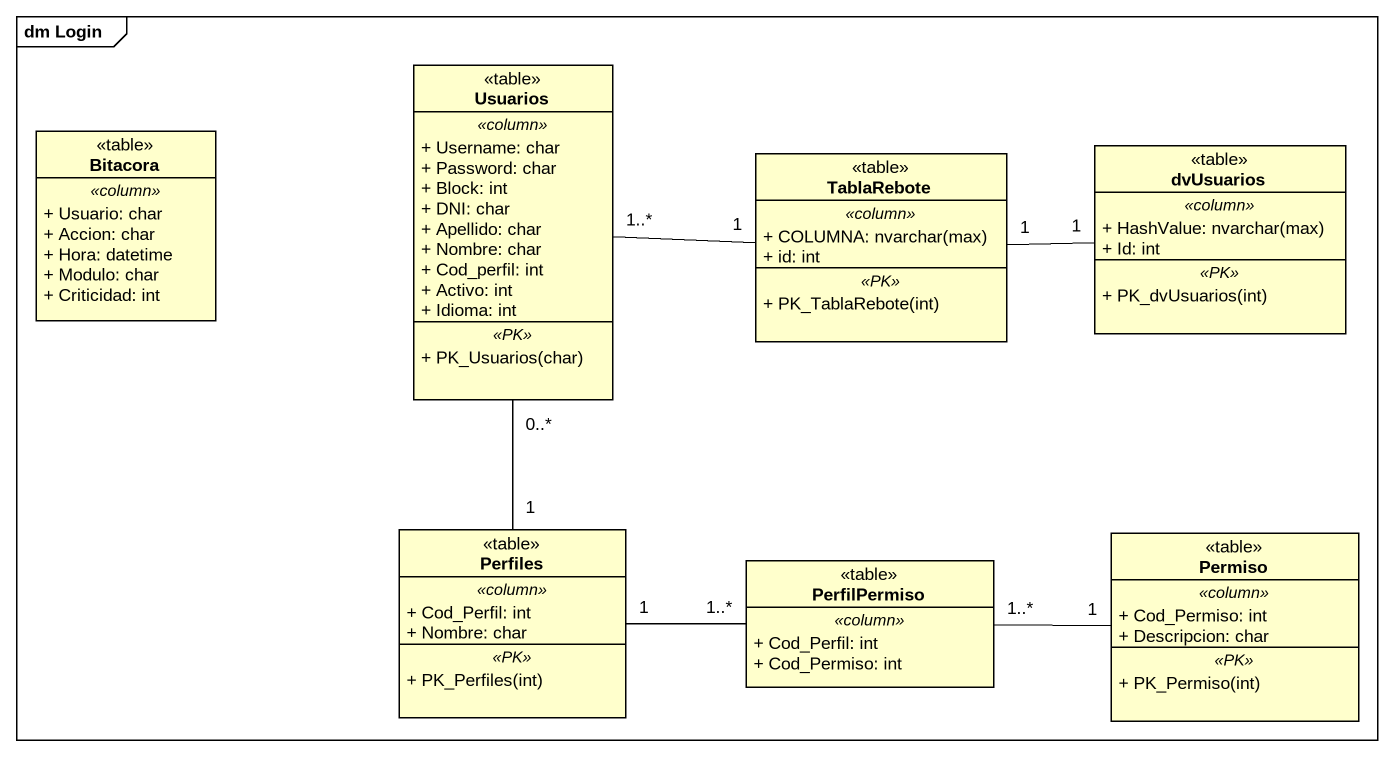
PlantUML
@startuml
mainframe dm Login
hide circle
hide empty members
skinparam classAttributeIconSize 0
class Usuarios <<table>> {
  .. <<column>> ..
  + Username: char
  + Password: char
  + Block: int
  + DNI: char
  + Apellido: char
  + Nombre: char
  + Cod_perfil: int
  + Activo: int
  + Idioma: int
  .. <<PK>> ..
  + PK_Usuarios(char)
}
class Bitacora <<table>> {
  .. <<column>> ..
  + Usuario: char
  + Accion: char
  + Hora: datetime
  + Modulo: char
  + Criticidad: int
}
class TablaRebote <<table>> {
  .. <<column>> ..
  {field} + COLUMNA: nvarchar(max)
  + id: int
  .. <<PK>> ..
  + PK_TablaRebote(int)
}
class dvUsuarios <<table>> {
  .. <<column>> ..
  {field} + HashValue: nvarchar(max)
  + Id: int
  .. <<PK>> ..
  + PK_dvUsuarios(int)
}
class Perfiles <<table>> {
  .. <<column>> ..
  + Cod_Perfil: int
  + Nombre: char
  .. <<PK>> ..
  + PK_Perfiles(int)
}
class PerfilPermiso <<table>> {
  .. <<column>> ..
  + Cod_Perfil: int
  + Cod_Permiso: int
}
class Permiso <<table>> {
  .. <<column>> ..
  + Cod_Permiso: int
  + Descripcion: char
  .. <<PK>> ..
  + PK_Permiso(int)
}
Usuarios "1..*" -right- "1" TablaRebote
Usuarios "0..*" -- "1" Perfiles
TablaRebote "1" -right- "1" dvUsuarios
Perfiles "1" -right- "1..*" PerfilPermiso
PerfilPermiso "1..*" -right- "1" Permiso
@enduml
